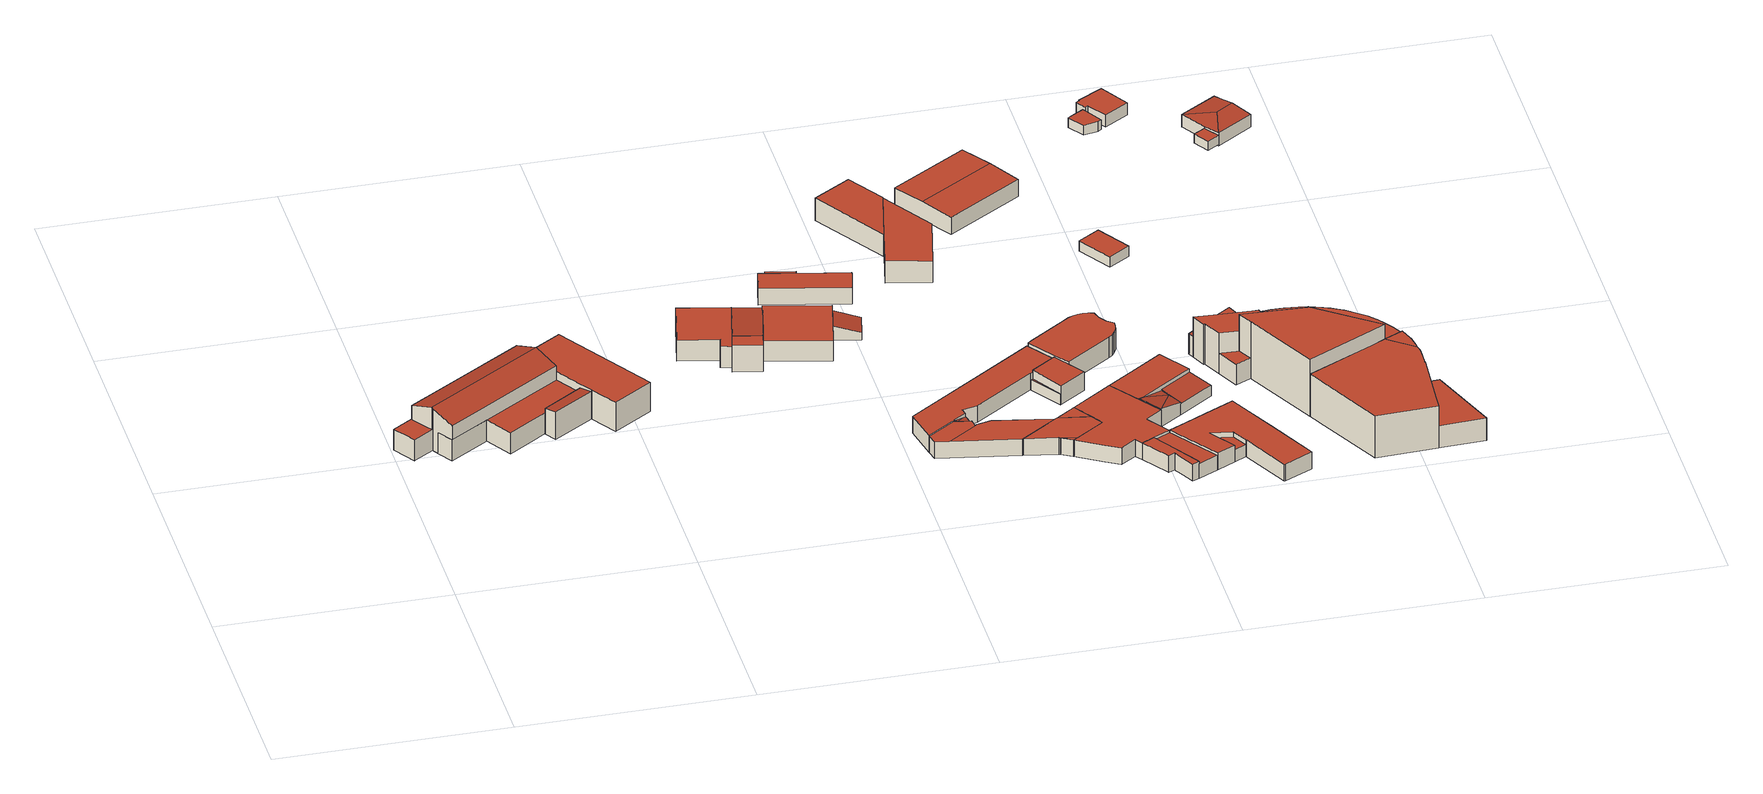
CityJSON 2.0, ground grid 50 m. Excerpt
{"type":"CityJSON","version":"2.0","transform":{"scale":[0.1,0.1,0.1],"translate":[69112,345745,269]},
"CityObjects":{
"building1":{"type":"Building","attributes":{"LoD1 Hoehe":9.16,"Traufenhoehe":8.17,"Firsthoehe":10.15,"Dachflaeche":356.14,"Grundflaeche":335.56,"Grundhoehe":269.93,"usage":"autoGebMod"},"children":["building1-1","building1-2","building1-3","building1-4"],"geometry":[{"type":"MultiSurface","lod":"3","boundaries":[[[0,1,2,3,4,5,6]],[[7,8,1,0,9]],[[10,11,3,2]],[[11,12,4,3]],[[12,13,14,6,5,4]],[[14,15,16,9,0,6]],[[16,17,18,8,7,9]],[[8,18,19,10,2,1]],[[12,11,10,19,18,17,16,15,14,13]]],"semantics":{"surfaces":[{"type":"RoofSurface","Flaeche":179.31,"Neigung":19.58,"Ausrichtung":147.27},{"type":"RoofSurface","Flaeche":176.83,"Neigung":19.57,"Ausrichtung":-32.65},{"type":"WallSurface"},{"type":"GroundSurface"}],"values":[0,1,2,2,2,2,2,2,3]}}]},
"building1-1":{"type":"BuildingPart","attributes":{"LoD1 Hoehe":6.84,"Traufenhoehe":6.84,"Firsthoehe":6.84,"Dachflaeche":258.93,"Grundflaeche":258.93,"Grundhoehe":269.93},"parents":["building1"],"geometry":[{"type":"MultiSurface","lod":"3","boundaries":[[[20,21,22,23,24,25,26,27,28,29,30,31,32]],[[33,34,27,26]],[[34,35,28,27]],[[35,36,29,28]],[[36,37,30,29]],[[37,38,31,30]],[[38,39,40,20,32,31]],[[40,16,21,20]],[[16,15,14,41,42,33,26,25,24,23,22,21]],[[37,36,35,34,33,42,41,14,15,16,40,39,38]]],"semantics":{"surfaces":[{"type":"RoofSurface","Flaeche":258.93,"Neigung":0},{"type":"WallSurface"},{"type":"GroundSurface"}],"values":[0,1,1,1,1,1,1,1,1,2]}}]},
"building1-2":{"type":"BuildingPart","attributes":{"LoD1 Hoehe":5,"Traufenhoehe":5,"Firsthoehe":5,"Dachflaeche":139.3,"Grundflaeche":139.3,"Grundhoehe":269.93},"parents":["building1"],"geometry":[{"type":"MultiSurface","lod":"3","boundaries":[[[43,44,45,46,47,48,49,50,51,52,53,54,55,56]],[[57,58,47,46]],[[58,59,60,49,48,47]],[[60,61,50,49]],[[61,42,51,50]],[[42,41,14,53,52,51]],[[14,13,12,55,54,53]],[[12,11,56,55]],[[11,62,63,44,43,56]],[[44,63,64,57,46,45]],[[13,14,41,42,61,60,59,58,57,64,63,62,11,12]]],"semantics":{"surfaces":[{"type":"RoofSurface","Flaeche":139.3,"Neigung":0},{"type":"WallSurface"},{"type":"GroundSurface"}],"values":[0,1,1,1,1,1,1,1,1,1,2]}}]},
"building1-3":{"type":"BuildingPart","attributes":{"LoD1 Hoehe":6.31,"Traufenhoehe":6.03,"Firsthoehe":6.59,"Dachflaeche":31.8,"Grundflaeche":31.25,"Grundhoehe":269.93},"parents":["building1"],"geometry":[{"type":"MultiSurface","lod":"3","boundaries":[[[65,66,67,68]],[[61,69,66,65]],[[69,33,67,66]],[[33,42,68,67]],[[42,61,65,68]],[[42,33,69,61]]],"semantics":{"surfaces":[{"type":"RoofSurface","Flaeche":31.8,"Neigung":10.61,"Ausrichtung":-32.87},{"type":"WallSurface"},{"type":"GroundSurface"}],"values":[0,1,1,1,1,2]}}]},
"building1-4":{"type":"BuildingPart","attributes":{"LoD1 Hoehe":5,"Traufenhoehe":5,"Firsthoehe":5,"Dachflaeche":29.83,"Grundflaeche":29.83,"Grundhoehe":269.93},"parents":["building1"],"geometry":[{"type":"MultiSurface","lod":"3","boundaries":[[[70,71,72,73,74,75,56,76,77,78]],[[79,80,81,82,74,73,72,71]],[[82,83,11,56,75,74]],[[11,10,76,56]],[[10,19,18,78,77,76]],[[18,84,79,71,70,78]],[[82,81,80,79,84,18,19,10,11,83]]],"semantics":{"surfaces":[{"type":"RoofSurface","Flaeche":29.83,"Neigung":0},{"type":"WallSurface"},{"type":"GroundSurface"}],"values":[0,1,1,1,1,1,2]}}]},
"building2":{"type":"Building","attributes":{"LoD1 Hoehe":5.05,"Traufenhoehe":5.05,"Firsthoehe":5.05,"Dachflaeche":136.72,"Grundflaeche":136.72,"Grundhoehe":270.26,"usage":"autoGebMod"},"geometry":[{"type":"MultiSurface","lod":"3","boundaries":[[[85,86,87,88,89,90,91,92]],[[93,94,89,88]],[[94,95,90,89]],[[95,96,97,92,91,90]],[[97,98,85,92]],[[98,99,100,87,86,85]],[[100,93,88,87]],[[94,93,100,99,98,97,96,95]]],"semantics":{"surfaces":[{"type":"RoofSurface","Flaeche":136.72,"Neigung":0},{"type":"WallSurface"},{"type":"GroundSurface"}],"values":[0,1,1,1,1,1,1,2]}}]},
"building3":{"type":"Building","attributes":{"LoD1 Hoehe":4.89,"Traufenhoehe":4.89,"Firsthoehe":4.89,"Dachflaeche":179.8,"Grundflaeche":179.8,"Grundhoehe":270.35,"usage":"autoGebMod"},"children":["building3-1","building3-2"],"geometry":[{"type":"MultiSurface","lod":"3","boundaries":[[[101,102,103,104,105,106]],[[101,107,108,109,103,102]],[[109,110,104,103]],[[110,111,112,106,105,104]],[[112,107,101,106]],[[107,112,111,110,109,108]]],"semantics":{"surfaces":[{"type":"RoofSurface","Flaeche":179.8,"Neigung":0},{"type":"WallSurface"},{"type":"GroundSurface"}],"values":[0,1,1,1,1,2]}}]},
"building3-1":{"type":"BuildingPart","attributes":{"LoD1 Hoehe":5.37,"Traufenhoehe":4.48,"Firsthoehe":6.26,"Dachflaeche":81.24,"Grundflaeche":80.48,"Grundhoehe":270.35},"parents":["building3"],"geometry":[{"type":"MultiSurface","lod":"3","boundaries":[[[113,114,105,115,116,117,118,119]],[[112,111,110,115,105,114]],[[110,120,116,115]],[[120,100,121,118,117,116]],[[121,122,119,118]],[[122,123,113,119]],[[123,112,114,113]],[[112,123,122,121,100,120,110,111]]],"semantics":{"surfaces":[{"type":"RoofSurface","Flaeche":81.24,"Neigung":8.2,"Ausrichtung":12.74},{"type":"WallSurface"},{"type":"GroundSurface"}],"values":[0,1,1,1,1,1,1,2]}}]},
"building3-2":{"type":"BuildingPart","attributes":{"LoD1 Hoehe":6.28,"Traufenhoehe":6.28,"Firsthoehe":6.28,"Dachflaeche":21.58,"Grundflaeche":21.58,"Grundhoehe":270.35},"parents":["building3"],"geometry":[{"type":"MultiSurface","lod":"3","boundaries":[[[124,125,126,119,118]],[[127,128,126,125]],[[128,122,119,126]],[[122,121,118,119]],[[118,121,98,127,125,124]],[[98,121,122,128,127]]],"semantics":{"surfaces":[{"type":"RoofSurface","Flaeche":21.58,"Neigung":0},{"type":"WallSurface"},{"type":"GroundSurface"}],"values":[0,1,1,1,1,2]}}]},
"building4":{"type":"Building","attributes":{"LoD1 Hoehe":2.84,"Traufenhoehe":2.84,"Firsthoehe":2.84,"Dachflaeche":15.2,"Grundflaeche":15.2,"Grundhoehe":270.34,"usage":"autoGebMod"},"geometry":[{"type":"MultiSurface","lod":"3","boundaries":[[[129,130,131,132]],[[133,134,132,131]],[[134,135,129,132]],[[135,136,130,129]],[[136,133,131,130]],[[136,135,134,133]]],"semantics":{"surfaces":[{"type":"RoofSurface","Flaeche":15.2,"Neigung":0},{"type":"WallSurface"},{"type":"GroundSurface"}],"values":[0,1,1,1,1,2]}}]},
"building5":{"type":"Building","attributes":{"LoD1 Hoehe":3.98,"Traufenhoehe":3.98,"Firsthoehe":3.98,"Dachflaeche":103.18,"Grundflaeche":103.18,"Grundhoehe":270.4,"usage":"autoGebMod"},"geometry":[{"type":"MultiSurface","lod":"3","boundaries":[[[137,138,139,140,141,142,143,144,145,146]],[[147,148,149,150,142,141,140,139]],[[150,151,152,153,145,144,143,142]],[[153,154,146,145]],[[154,155,156,147,139,138,137,146]],[[148,147,156,155,154,153,152,151,150,149]]],"semantics":{"surfaces":[{"type":"RoofSurface","Flaeche":103.18,"Neigung":0},{"type":"WallSurface"},{"type":"GroundSurface"}],"values":[0,1,1,1,1,2]}}]},
"building6":{"type":"Building","attributes":{"LoD1 Hoehe":2.6,"Traufenhoehe":1.74,"Firsthoehe":3.45,"Dachflaeche":34.29,"Grundflaeche":32.93,"Grundhoehe":270.52,"usage":"autoGebMod"},"geometry":[{"type":"MultiSurface","lod":"3","boundaries":[[[157,158,159,160,161]],[[162,163,161,160]],[[163,164,157,161]],[[164,165,158,157]],[[165,166,162,160,159,158]],[[166,165,164,163,162]]],"semantics":{"surfaces":[{"type":"RoofSurface","Flaeche":34.29,"Neigung":16.36,"Ausrichtung":102.67},{"type":"WallSurface"},{"type":"GroundSurface"}],"values":[0,1,1,1,1,2]}}]},
"building7":{"type":"Building","attributes":{"LoD1 Hoehe":5.25,"Traufenhoehe":5.25,"Firsthoehe":5.25,"Dachflaeche":176.87,"Grundflaeche":176.87,"Grundhoehe":270.2,"usage":"autoGebMod"},"children":["building7-1"],"geometry":[{"type":"MultiSurface","lod":"3","boundaries":[[[167,168,169,170,171,172,173]],[[174,175,168,167]],[[175,176,169,168]],[[176,177,170,169]],[[177,178,171,170]],[[178,179,180,173,172,171]],[[173,180,174,167]],[[174,180,179,178,177,176,175]]],"semantics":{"surfaces":[{"type":"RoofSurface","Flaeche":176.87,"Neigung":0},{"type":"WallSurface"},{"type":"GroundSurface"}],"values":[0,1,1,1,1,1,1,2]}}]},
"building7-1":{"type":"BuildingPart","attributes":{"LoD1 Hoehe":5.27,"Traufenhoehe":5.27,"Firsthoehe":5.27,"Dachflaeche":136.6,"Grundflaeche":136.6,"Grundhoehe":270.2},"parents":["building7"],"geometry":[{"type":"MultiSurface","lod":"3","boundaries":[[[181,182,183,184]],[[177,176,182,181]],[[176,185,183,182]],[[185,186,184,183]],[[186,177,181,184]],[[186,185,176,177]]],"semantics":{"surfaces":[{"type":"RoofSurface","Flaeche":136.6,"Neigung":0},{"type":"WallSurface"},{"type":"GroundSurface"}],"values":[0,1,1,1,1,2]}}]},
"building8":{"type":"Building","attributes":{"LoD1 Hoehe":3.99,"Traufenhoehe":3.99,"Firsthoehe":3.99,"Dachflaeche":263.06,"Grundflaeche":263.06,"Grundhoehe":269.95,"usage":"autoGebMod"},"children":["building8-1","building8-2","building8-3","building8-4","building8-5","building8-6","building8-7","building8-8","building8-9","building8-10","building8-11","building8-12","building8-13","building8-14","building8-15","building8-16","building8-17","building8-18"],"geometry":[{"type":"MultiSurface","lod":"3","boundaries":[[[187,188,189,190,191,192,193,194,195,196,197,198,199,200,201,202,203,204,205]],[[193,206,207,208,195,194]],[[208,209,196,195]],[[209,210,197,196]],[[210,211,212,213,214,201,200,199,198,197]],[[214,215,216,217,218,205,204,203,202,201]],[[218,219,220,188,187,205]],[[220,221,189,188]],[[221,222,190,189]],[[222,223,191,190]],[[223,224,192,191]],[[224,206,193,192]],[[216,215,214,213,212,211,210,209,208,207,206,224,223,222,221,220,219,218,217]]],"semantics":{"surfaces":[{"type":"RoofSurface","Flaeche":263.06,"Neigung":0},{"type":"WallSurface"},{"type":"GroundSurface"}],"values":[0,1,1,1,1,1,1,1,1,1,1,1,2]}}]},
"building8-1":{"type":"BuildingPart","attributes":{"LoD1 Hoehe":3.91,"Traufenhoehe":3.91,"Firsthoehe":3.91,"Dachflaeche":254.95,"Grundflaeche":254.95,"Grundhoehe":269.95},"parents":["building8"],"geometry":[{"type":"MultiSurface","lod":"3","boundaries":[[[225,226,227,228,229,230,231,232,233,234,235,236,237,238]],[[239,240,241,234,233,232]],[[241,242,235,234]],[[242,243,236,235]],[[243,244,237,236]],[[244,245,238,237]],[[245,246,247,248,249,228,227,226,225,238]],[[249,250,229,228]],[[250,251,230,229]],[[251,252,231,230]],[[252,239,232,231]],[[243,242,241,240,239,252,251,250,249,248,247,246,245,244]]],"semantics":{"surfaces":[{"type":"RoofSurface","Flaeche":254.95,"Neigung":0},{"type":"WallSurface"},{"type":"GroundSurface"}],"values":[0,1,1,1,1,1,1,1,1,1,1,2]}}]},
"building8-2":{"type":"BuildingPart","attributes":{"LoD1 Hoehe":3.94,"Traufenhoehe":3.93,"Firsthoehe":3.95,"Dachflaeche":249.05,"Grundflaeche":249.05,"Grundhoehe":269.95},"parents":["building8"],"geometry":[{"type":"MultiSurface","lod":"3","boundaries":[[[253,254,255,256,257,258,259,260,261,262,263,264,265,266,267,268]],[[254,269,270,271,256,255]],[[271,272,257,256]],[[272,273,274,259,258,257]],[[274,275,260,259]],[[275,276,277,262,261,260]],[[277,278,279,264,263,262]],[[279,280,281,266,265,264]],[[281,282,267,266]],[[282,283,268,267]],[[283,284,269,254,253,268]],[[276,275,274,273,272,271,270,269,284,283,282,281,280,279,278,277]]],"semantics":{"surfaces":[{"type":"RoofSurface","Flaeche":249.05,"Neigung":0.068,"Ausrichtung":120.75},{"type":"WallSurface"},{"type":"GroundSurface"}],"values":[0,1,1,1,1,1,1,1,1,1,1,2]}}]},
"building8-3":{"type":"BuildingPart","attributes":{"LoD1 Hoehe":4.81,"Traufenhoehe":4.81,"Firsthoehe":4.81,"Dachflaeche":172.83,"Grundflaeche":172.83,"Grundhoehe":269.95},"parents":["building8"],"geometry":[{"type":"MultiSurface","lod":"3","boundaries":[[[285,286,287,288,289,290,291,292,293,294,295,296,297,298,299,300,301,302,303]],[[304,305,286,285]],[[305,306,287,286]],[[306,307,288,287]],[[307,308,289,288]],[[308,309,290,289]],[[309,310,291,290]],[[310,311,292,291]],[[311,312,293,292]],[[312,313,294,293]],[[313,314,295,294]],[[314,315,296,295]],[[315,316,317,242,299,298,297,296]],[[242,241,318,301,300,299]],[[318,319,302,301]],[[319,320,303,302]],[[320,304,285,303]],[[316,315,314,313,312,311,310,309,308,307,306,305,304,320,319,318,241,242,317]]],"semantics":{"surfaces":[{"type":"RoofSurface","Flaeche":172.83,"Neigung":0},{"type":"WallSurface"},{"type":"GroundSurface"}],"values":[0,1,1,1,1,1,1,1,1,1,1,1,1,1,1,1,1,2]}}]},
"building8-4":{"type":"BuildingPart","attributes":{"LoD1 Hoehe":3.89,"Traufenhoehe":3.88,"Firsthoehe":3.89,"Dachflaeche":142.18,"Grundflaeche":142.17,"Grundhoehe":269.95},"parents":["building8"],"geometry":[{"type":"MultiSurface","lod":"3","boundaries":[[[321,322,323,324,325,326,327,328,329,330]],[[331,332,333,326,334,335]],[[326,333,327]],[[332,336,337,338,327,333]],[[338,339,328,327]],[[339,340,329,328]],[[340,341,330,329]],[[341,342,343,246,323,322,321,330]],[[246,245,324,323]],[[245,344,325,324]],[[344,345,346,334,326,325]],[[346,347,335,334]],[[347,348,331,335]],[[348,336,332,331]],[[336,348,347,346,345,337]],[[339,338,345,344,245,246,343,342,341,340]]],"semantics":{"surfaces":[{"type":"RoofSurface","Flaeche":38.82,"Neigung":0.074,"Ausrichtung":-24.49},{"type":"RoofSurface","Flaeche":103.36,"Neigung":0.029,"Ausrichtung":-132.22},{"type":"RoofSurface","Flaeche":0.0078,"Neigung":85.27,"Ausrichtung":-35.17},{"type":"WallSurface"},{"type":"GroundSurface"}],"values":[0,1,2,3,3,3,3,3,3,3,3,3,3,3,4,4]}}]},
"building8-5":{"type":"BuildingPart","attributes":{"LoD1 Hoehe":3.99,"Traufenhoehe":3.99,"Firsthoehe":3.99,"Dachflaeche":120.79,"Grundflaeche":120.79,"Grundhoehe":269.95},"parents":["building8"],"geometry":[{"type":"MultiSurface","lod":"3","boundaries":[[[258,349,350,351,352,353,354,355,259]],[[349,258,273,356,357,358,359,352,351,350]],[[359,360,353,352]],[[360,361,362,274,259,355,354,353]],[[274,273,258,259]],[[357,356,273,274,362,361,360,359,358]]],"semantics":{"surfaces":[{"type":"RoofSurface","Flaeche":120.79,"Neigung":0},{"type":"WallSurface"},{"type":"GroundSurface"}],"values":[0,1,1,1,1,2]}}]},
"building8-6":{"type":"BuildingPart","attributes":{"LoD1 Hoehe":3.91,"Traufenhoehe":3.91,"Firsthoehe":3.91,"Dachflaeche":76.71,"Grundflaeche":76.71,"Grundhoehe":269.95},"parents":["building8"],"geometry":[{"type":"MultiSurface","lod":"3","boundaries":[[[363,364,365,263,262,261,366,367,368]],[[277,276,261,262]],[[276,369,366,261]],[[369,370,367,366]],[[370,347,368,367]],[[347,346,363,368]],[[278,277,262,263]],[[346,371,364,363]],[[371,372,365,364]],[[372,278,263,365]],[[369,276,277,278,372,371,346,347,370]]],"semantics":{"surfaces":[{"type":"RoofSurface","Flaeche":76.71,"Neigung":0},{"type":"WallSurface"},{"type":"GroundSurface"}],"values":[0,1,1,1,1,1,1,1,1,1,2]}}]},
"building8-7":{"type":"BuildingPart","attributes":{"LoD1 Hoehe":3.41,"Traufenhoehe":3.41,"Firsthoehe":3.41,"Dachflaeche":56.21,"Grundflaeche":56.21,"Grundhoehe":269.95},"parents":["building8"],"geometry":[{"type":"MultiSurface","lod":"3","boundaries":[[[373,374,375,376,377,378,379,380]],[[284,381,382,376,375,374]],[[382,383,220,378,377,376]],[[220,219,218,380,379,378]],[[380,218,269,284,374,373]],[[284,269,218,219,220,383,382,381]]],"semantics":{"surfaces":[{"type":"RoofSurface","Flaeche":56.21,"Neigung":0},{"type":"WallSurface"},{"type":"GroundSurface"}],"values":[0,1,1,1,1,2]}}]},
"building8-8":{"type":"BuildingPart","attributes":{"LoD1 Hoehe":4.48,"Traufenhoehe":4.48,"Firsthoehe":4.48,"Dachflaeche":53.65,"Grundflaeche":53.65,"Grundhoehe":269.95},"parents":["building8"],"geometry":[{"type":"MultiSurface","lod":"3","boundaries":[[[384,385,386,387,388,389]],[[240,390,386,385]],[[390,391,387,386]],[[391,392,388,387]],[[392,318,389,388]],[[318,241,384,389]],[[241,240,385,384]],[[241,318,392,391,390,240]]],"semantics":{"surfaces":[{"type":"RoofSurface","Flaeche":53.65,"Neigung":0},{"type":"WallSurface"},{"type":"GroundSurface"}],"values":[0,1,1,1,1,1,1,2]}}]},
"building8-9":{"type":"BuildingPart","attributes":{"LoD1 Hoehe":2.9,"Traufenhoehe":2.5,"Firsthoehe":3.29,"Dachflaeche":52.17,"Grundflaeche":51.7,"Grundhoehe":269.95},"parents":["building8"],"geometry":[{"type":"MultiSurface","lod":"3","boundaries":[[[393,394,395,396,397,398,399]],[[400,401,402,396,395,394]],[[402,359,397,396]],[[359,358,357,399,398,397]],[[357,403,400,394,393,399]],[[400,403,357,358,359,402,401]]],"semantics":{"surfaces":[{"type":"RoofSurface","Flaeche":52.17,"Neigung":7.63,"Ausrichtung":145.26},{"type":"WallSurface"},{"type":"GroundSurface"}],"values":[0,1,1,1,1,2]}}]},
"building8-10":{"type":"BuildingPart","attributes":{"LoD1 Hoehe":3.6,"Traufenhoehe":2.96,"Firsthoehe":4.24,"Dachflaeche":37.65,"Grundflaeche":36.89,"Grundhoehe":269.95},"parents":["building8"],"geometry":[{"type":"MultiSurface","lod":"3","boundaries":[[[404,405,393]],[[349,393,406]],[[407,408,404,393,349]],[[272,409,400,405,404,408]],[[400,403,357,406,393,405]],[[357,356,273,407,349,406]],[[273,272,408,407]],[[272,273,356,357,403,400,409]]],"semantics":{"surfaces":[{"type":"RoofSurface","Flaeche":10.04,"Neigung":12.44,"Ausrichtung":63.24},{"type":"RoofSurface","Flaeche":6.63,"Neigung":10.85,"Ausrichtung":63.26},{"type":"RoofSurface","Flaeche":20.91,"Neigung":11.41,"Ausrichtung":55.57},{"type":"WallSurface"},{"type":"GroundSurface"}],"values":[0,1,2,3,3,3,3,4]}}]},
"building8-11":{"type":"BuildingPart","attributes":{"LoD1 Hoehe":3.99,"Traufenhoehe":3.99,"Firsthoehe":3.99,"Dachflaeche":28.61,"Grundflaeche":28.61,"Grundhoehe":269.95},"parents":["building8"],"geometry":[{"type":"MultiSurface","lod":"3","boundaries":[[[410,411,412,253,268,413,414,415,416]],[[283,417,418,414,413,268]],[[418,419,415,414]],[[419,420,421,410,416,415]],[[421,382,411,410]],[[382,381,284,253,412,411]],[[284,283,268,253]],[[418,417,283,284,381,382,421,420,419]]],"semantics":{"surfaces":[{"type":"RoofSurface","Flaeche":28.61,"Neigung":0},{"type":"WallSurface"},{"type":"GroundSurface"}],"values":[0,1,1,1,1,1,1,2]}}]},
"building8-12":{"type":"BuildingPart","attributes":{"LoD1 Hoehe":2.82,"Traufenhoehe":2.82,"Firsthoehe":2.82,"Dachflaeche":17.67,"Grundflaeche":17.67,"Grundhoehe":269.95},"parents":["building8"],"geometry":[{"type":"MultiSurface","lod":"3","boundaries":[[[422,423,424,425]],[[222,221,423,422]],[[221,224,424,423]],[[224,223,425,424]],[[223,222,422,425]],[[223,224,221,222]]],"semantics":{"surfaces":[{"type":"RoofSurface","Flaeche":17.67,"Neigung":0},{"type":"WallSurface"},{"type":"GroundSurface"}],"values":[0,1,1,1,1,2]}}]},
"building8-13":{"type":"BuildingPart","attributes":{"LoD1 Hoehe":3.99,"Traufenhoehe":3.99,"Firsthoehe":3.99,"Dachflaeche":12.84,"Grundflaeche":12.84,"Grundhoehe":269.95},"parents":["building8"],"geometry":[{"type":"MultiSurface","lod":"3","boundaries":[[[366,261,260]],[[275,369,366,260]],[[369,276,261,366]],[[276,275,260,261]],[[276,369,275]]],"semantics":{"surfaces":[{"type":"RoofSurface","Flaeche":12.84,"Neigung":0},{"type":"WallSurface"},{"type":"GroundSurface"}],"values":[0,1,1,1,2]}}]},
"building8-14":{"type":"BuildingPart","attributes":{"LoD1 Hoehe":3.6,"Traufenhoehe":3.23,"Firsthoehe":3.97,"Dachflaeche":5.21,"Grundflaeche":5.05,"Grundhoehe":269.95},"parents":["building8"],"geometry":[{"type":"MultiSurface","lod":"3","boundaries":[[[321,426,427]],[[321,427,227]],[[428,227,226]],[[321,227,428]],[[343,342,341,426,321,428]],[[341,249,427,426]],[[249,248,247,226,227,427]],[[247,343,428,226]],[[343,247,248,249,341,342]]],"semantics":{"surfaces":[{"type":"RoofSurface","Flaeche":3.71,"Neigung":14.49,"Ausrichtung":78.01},{"type":"RoofSurface","Flaeche":1.29,"Neigung":11.88,"Ausrichtung":50.47},{"type":"RoofSurface","Flaeche":0.0772,"Neigung":13.04,"Ausrichtung":30.35},{"type":"RoofSurface","Flaeche":0.0839,"Neigung":22.89,"Ausrichtung":45.19},{"type":"WallSurface"},{"type":"GroundSurface"}],"values":[0,1,2,3,4,4,4,4,5]}}]},
"building8-15":{"type":"BuildingPart","attributes":{"LoD1 Hoehe":2.49,"Traufenhoehe":2.49,"Firsthoehe":2.49,"Dachflaeche":3.59,"Grundflaeche":3.59,"Grundhoehe":269.95},"parents":["building8"],"geometry":[{"type":"MultiSurface","lod":"3","boundaries":[[[429,430,431,432]],[[433,390,430,429]],[[390,240,431,430]],[[240,239,432,431]],[[239,433,429,432]],[[239,240,390,433]]],"semantics":{"surfaces":[{"type":"RoofSurface","Flaeche":3.59,"Neigung":0},{"type":"WallSurface"},{"type":"GroundSurface"}],"values":[0,1,1,1,1,2]}}]},
"building8-16":{"type":"BuildingPart","attributes":{"LoD1 Hoehe":3.99,"Traufenhoehe":3.99,"Firsthoehe":3.99,"Dachflaeche":1.76,"Grundflaeche":1.76,"Grundhoehe":269.95},"parents":["building8"],"geometry":[{"type":"MultiSurface","lod":"3","boundaries":[[[365,264,263]],[[278,372,365,263]],[[279,278,263,264]],[[372,279,264,365]],[[279,372,278]]],"semantics":{"surfaces":[{"type":"RoofSurface","Flaeche":1.76,"Neigung":0},{"type":"WallSurface"},{"type":"GroundSurface"}],"values":[0,1,1,1,2]}}]},
"building8-17":{"type":"BuildingPart","attributes":{"LoD1 Hoehe":2.49,"Traufenhoehe":2.49,"Firsthoehe":2.49,"Dachflaeche":0.0697,"Grundflaeche":0.0697,"Grundhoehe":269.95},"parents":["building8"],"geometry":[{"type":"MultiSurface","lod":"3","boundaries":[[[434,435,436]],[[247,246,434,436]],[[246,343,435,434]],[[343,247,436,435]],[[343,246,247]]],"semantics":{"surfaces":[{"type":"RoofSurface","Flaeche":0.0697,"Neigung":0},{"type":"WallSurface"},{"type":"GroundSurface"}],"values":[0,1,1,1,2]}}]},
"building8-18":{"type":"BuildingPart","attributes":{"LoD1 Hoehe":2.49,"Traufenhoehe":2.49,"Firsthoehe":2.49,"Dachflaeche":0.0252,"Grundflaeche":0.0252,"Grundhoehe":269.95},"parents":["building8"],"geometry":[{"type":"MultiSurface","lod":"3","boundaries":[[[437,438,439,440]],[[338,337,336,439,438,437]],[[336,339,440,439]],[[339,338,437,440]],[[339,336,337,338]]],"semantics":{"surfaces":[{"type":"RoofSurface","Flaeche":0.0252,"Neigung":0},{"type":"WallSurface"},{"type":"GroundSurface"}],"values":[0,1,1,1,2]}}]},
"building9":{"type":"Building","attributes":{"LoD1 Hoehe":4.17,"Traufenhoehe":4.02,"Firsthoehe":4.32,"Dachflaeche":302.65,"Grundflaeche":302.43,"Grundhoehe":270.24,"usage":"autoGebMod"},"geometry":[{"type":"MultiSurface","lod":"3","boundaries":[[[441,442,443,444]],[[445,442,441,446]],[[447,448,445,446]],[[448,449,450,443,442,445]],[[450,451,444,443]],[[444,451,452,447,446,441]],[[452,451,450,449,448,447]]],"semantics":{"surfaces":[{"type":"RoofSurface","Flaeche":151.28,"Neigung":2.17,"Ausrichtung":147.74},{"type":"RoofSurface","Flaeche":151.37,"Neigung":2.16,"Ausrichtung":-32.26},{"type":"WallSurface"},{"type":"GroundSurface"}],"values":[0,1,2,2,2,2,3]}}]},
"building10":{"type":"Building","attributes":{"LoD1 Hoehe":2.41,"Traufenhoehe":2.41,"Firsthoehe":2.41,"Dachflaeche":47.43,"Grundflaeche":47.43,"Grundhoehe":269.91,"usage":"autoGebMod"},"geometry":[{"type":"MultiSurface","lod":"3","boundaries":[[[453,454,455,456,457,458]],[[459,460,457,456]],[[460,461,458,457]],[[461,462,453,458]],[[462,463,464,459,456,455,454,453]],[[459,464,463,462,461,460]]],"semantics":{"surfaces":[{"type":"RoofSurface","Flaeche":47.43,"Neigung":0},{"type":"WallSurface"},{"type":"GroundSurface"}],"values":[0,1,1,1,1,2]}}]},
"building11":{"type":"Building","attributes":{"LoD1 Hoehe":10.13,"Traufenhoehe":10.13,"Firsthoehe":10.13,"Dachflaeche":442.5,"Grundflaeche":442.5,"Grundhoehe":269.8,"usage":"autoGebMod"},"children":["building11-1","building11-2","building11-3","building11-4","building11-5","building11-6","building11-7"],"geometry":[{"type":"MultiSurface","lod":"3","boundaries":[[[465,466,467,468,469,470,471,472,473,474,475,476,477]],[[478,479,480,470,469,468]],[[480,481,471,470]],[[481,482,472,471]],[[482,483,473,472]],[[483,484,474,473]],[[484,485,475,474]],[[485,486,487,477,476,475]],[[487,488,489,490,467,466,465,477]],[[490,478,468,467]],[[485,484,483,482,481,480,479,478,490,489,488,487,486]]],"semantics":{"surfaces":[{"type":"RoofSurface","Flaeche":442.5,"Neigung":0},{"type":"WallSurface"},{"type":"GroundSurface"}],"values":[0,1,1,1,1,1,1,1,1,1,2]}}]},
"building11-1":{"type":"BuildingPart","attributes":{"LoD1 Hoehe":13.6,"Traufenhoehe":13.6,"Firsthoehe":13.6,"Dachflaeche":277.43,"Grundflaeche":277.43,"Grundhoehe":269.8},"parents":["building11"],"geometry":[{"type":"MultiSurface","lod":"3","boundaries":[[[491,492,493,494,495,496,497,498]],[[487,486,485,495,494,493]],[[485,499,500,497,496,495]],[[500,501,498,497]],[[501,502,491,498]],[[491,502,503,487,493,492]],[[499,485,486,487,503,502,501,500]]],"semantics":{"surfaces":[{"type":"RoofSurface","Flaeche":277.43,"Neigung":0},{"type":"WallSurface"},{"type":"GroundSurface"}],"values":[0,1,1,1,1,1,2]}}]},
"building11-2":{"type":"BuildingPart","attributes":{"LoD1 Hoehe":9.62,"Traufenhoehe":9.62,"Firsthoehe":9.62,"Dachflaeche":266.15,"Grundflaeche":266.15,"Grundhoehe":269.8},"parents":["building11"],"geometry":[{"type":"MultiSurface","lod":"3","boundaries":[[[504,505,506,507,508,509,510,511,512,513,514,515,516,517,518,519,520,521,522,523,524,525,526,527,528,529,530,531,532]],[[508,500,499,485,510,509]],[[485,533,511,510]],[[533,534,512,511]],[[534,535,513,512]],[[535,536,514,513]],[[536,537,515,514]],[[537,538,539,517,516,515]],[[539,540,518,517]],[[540,541,519,518]],[[541,542,520,519]],[[542,543,521,520]],[[543,544,522,521]],[[544,545,546,524,523,522]],[[546,547,525,524]],[[547,548,526,525]],[[548,549,527,526]],[[549,550,528,527]],[[550,551,529,528]],[[551,552,553,554,532,531,530,529]],[[554,555,504,532]],[[555,556,505,504]],[[556,557,506,505]],[[557,501,500,508,507,506]],[[552,551,550,549,548,547,546,545,544,543,542,541,540,539,538,537,536,535,534,533,485,499,500,501,557,556,555,554,553]]],"semantics":{"surfaces":[{"type":"RoofSurface","Flaeche":266.15,"Neigung":0},{"type":"WallSurface"},{"type":"GroundSurface"}],"values":[0,1,1,1,1,1,1,1,1,1,1,1,1,1,1,1,1,1,1,1,1,1,1,1,2]}}]},
"building11-3":{"type":"BuildingPart","attributes":{"LoD1 Hoehe":5.32,"Traufenhoehe":5.32,"Firsthoehe":5.32,"Dachflaeche":105.53,"Grundflaeche":105.53,"Grundhoehe":269.8},"parents":["building11"],"geometry":[{"type":"MultiSurface","lod":"3","boundaries":[[[558,559,560,561,562,563]],[[564,565,560,559]],[[565,480,561,560]],[[480,479,478,563,562,561]],[[563,478,566,564,559,558]],[[566,478,479,480,565,564]]],"semantics":{"surfaces":[{"type":"RoofSurface","Flaeche":105.53,"Neigung":0},{"type":"WallSurface"},{"type":"GroundSurface"}],"values":[0,1,1,1,1,2]}}]},
"building11-4":{"type":"BuildingPart","attributes":{"LoD1 Hoehe":4.93,"Traufenhoehe":4.93,"Firsthoehe":4.93,"Dachflaeche":70.81,"Grundflaeche":70.81,"Grundhoehe":269.8},"parents":["building11"],"geometry":[{"type":"MultiSurface","lod":"3","boundaries":[[[567,568,569,570,571,572,573,574,575,576,577,578,579,580]],[[568,567,554,553,552,551,570,569]],[[551,581,571,570]],[[581,582,572,571]],[[582,583,573,572]],[[583,584,574,573]],[[584,585,575,574]],[[585,586,576,575]],[[586,587,577,576]],[[587,588,589,590,580,579,578,577]],[[590,554,567,580]],[[588,587,586,585,584,583,582,581,551,552,553,554,590,589]]],"semantics":{"surfaces":[{"type":"RoofSurface","Flaeche":70.81,"Neigung":0},{"type":"WallSurface"},{"type":"GroundSurface"}],"values":[0,1,1,1,1,1,1,1,1,1,1,2]}}]},
"building11-5":{"type":"BuildingPart","attributes":{"LoD1 Hoehe":4.93,"Traufenhoehe":4.93,"Firsthoehe":4.93,"Dachflaeche":16.57,"Grundflaeche":16.57,"Grundhoehe":269.8},"parents":["building11"],"geometry":[{"type":"MultiSurface","lod":"3","boundaries":[[[591,592,593,594]],[[557,595,592,591]],[[595,502,593,592]],[[502,501,594,593]],[[501,557,591,594]],[[501,502,595,557]]],"semantics":{"surfaces":[{"type":"RoofSurface","Flaeche":16.57,"Neigung":0},{"type":"WallSurface"},{"type":"GroundSurface"}],"values":[0,1,1,1,1,2]}}]},
"building11-6":{"type":"BuildingPart","attributes":{"LoD1 Hoehe":10.15,"Traufenhoehe":10.15,"Firsthoehe":10.15,"Dachflaeche":15.33,"Grundflaeche":15.33,"Grundhoehe":269.8},"parents":["building11"],"geometry":[{"type":"MultiSurface","lod":"3","boundaries":[[[596,597,598,599,475,474]],[[600,601,597,596]],[[601,602,598,597]],[[602,533,599,598]],[[533,485,475,599]],[[485,484,474,475]],[[484,600,596,474]],[[600,484,485,533,602,601]]],"semantics":{"surfaces":[{"type":"RoofSurface","Flaeche":15.33,"Neigung":0},{"type":"WallSurface"},{"type":"GroundSurface"}],"values":[0,1,1,1,1,1,1,2]}}]},
"building11-7":{"type":"BuildingPart","attributes":{"LoD1 Hoehe":4.93,"Traufenhoehe":4.93,"Firsthoehe":4.93,"Dachflaeche":0.0982,"Grundflaeche":0.0982,"Grundhoehe":269.8},"parents":["building11"],"geometry":[{"type":"MultiSurface","lod":"3","boundaries":[[[603,604,605]],[[480,565,603,605]],[[565,606,604,603]],[[606,480,605,604]],[[606,565,480]]],"semantics":{"surfaces":[{"type":"RoofSurface","Flaeche":0.0982,"Neigung":0},{"type":"WallSurface"},{"type":"GroundSurface"}],"values":[0,1,1,1,2]}}]},
"building12":{"type":"Building","attributes":{"LoD1 Hoehe":2.3,"Traufenhoehe":2.3,"Firsthoehe":2.3,"Dachflaeche":19.5,"Grundflaeche":19.5,"Grundhoehe":269.95,"usage":"autoGebMod"},"geometry":[{"type":"MultiSurface","lod":"3","boundaries":[[[607,608,609,610,611,612]],[[613,614,612,611]],[[614,615,607,612]],[[615,616,617,609,608,607]],[[617,618,610,609]],[[618,613,611,610]],[[618,617,616,615,614,613]]],"semantics":{"surfaces":[{"type":"RoofSurface","Flaeche":19.5,"Neigung":0},{"type":"WallSurface"},{"type":"GroundSurface"}],"values":[0,1,1,1,1,1,2]}}]},
"building13":{"type":"Building","attributes":{"LoD1 Hoehe":2.74,"Traufenhoehe":2.74,"Firsthoehe":2.74,"Dachflaeche":49.38,"Grundflaeche":49.38,"Grundhoehe":269.82,"usage":"autoGebMod"},"geometry":[{"type":"MultiSurface","lod":"3","boundaries":[[[619,620,621,622,623,624,625,626]],[[627,628,624,623]],[[628,629,625,624]],[[629,630,626,625]],[[630,631,619,626]],[[631,632,620,619]],[[632,633,621,620]],[[633,634,622,621]],[[634,627,623,622]],[[628,627,634,633,632,631,630,629]]],"semantics":{"surfaces":[{"type":"RoofSurface","Flaeche":49.38,"Neigung":0},{"type":"WallSurface"},{"type":"GroundSurface"}],"values":[0,1,1,1,1,1,1,1,1,2]}}]},
"building14":{"type":"Building","attributes":{"LoD1 Hoehe":2.22,"Traufenhoehe":2.22,"Firsthoehe":2.22,"Dachflaeche":11.26,"Grundflaeche":11.26,"Grundhoehe":270.18,"usage":"autoGebMod"},"geometry":[{"type":"MultiSurface","lod":"3","boundaries":[[[635,636,637,638]],[[639,640,637,636]],[[640,641,638,637]],[[641,642,635,638]],[[642,639,636,635]],[[642,641,640,639]]],"semantics":{"surfaces":[{"type":"RoofSurface","Flaeche":11.26,"Neigung":0},{"type":"WallSurface"},{"type":"GroundSurface"}],"values":[0,1,1,1,1,2]}}]},
"building15":{"type":"Building","attributes":{"LoD1 Hoehe":3.26,"Traufenhoehe":2.98,"Firsthoehe":3.55,"Dachflaeche":95.59,"Grundflaeche":95,"Grundhoehe":269.86,"usage":"autoGebMod"},"geometry":[{"type":"MultiSurface","lod":"3","boundaries":[[[643,644,645,646]],[[647,648,649,643,646,650]],[[644,643,649,651]],[[652,653,648,647]],[[653,654,655,651,649,648]],[[655,656,644,651]],[[656,657,645,644]],[[658,652,647,650]],[[657,659,658,650,646,645]],[[654,653,652,658,659,657,656,655]]],"semantics":{"surfaces":[{"type":"RoofSurface","Flaeche":35.34,"Neigung":6.32,"Ausrichtung":147.16},{"type":"RoofSurface","Flaeche":35.33,"Neigung":6.32,"Ausrichtung":-32.84},{"type":"RoofSurface","Flaeche":24.92,"Neigung":6.32,"Ausrichtung":-123.05},{"type":"WallSurface"},{"type":"GroundSurface"}],"values":[0,1,2,3,3,3,3,3,3,4]}}]}
},
"vertices":[
[335,687,111],[79,523,111],[80,523,111],[81,521,110],[110,477,91],[193,530,91],[365,641,91],[131,622,91],[49,569,91],[306,733,91],[80,523,9],[81,521,9],[110,477,9],[193,530,9],[365,641,9],[335,687,9],[306,733,9],[131,622,9],[49,569,9],[79,523,9],
[307,734,78],[306,733,78],[335,687,78],[365,641,78],[376,623,78],[401,584,78],[417,558,78],[418,559,78],[453,503,78],[538,558,78],[402,772,78],[318,718,78],[312,728,78],[417,558,9],[418,559,9],[453,503,9],[538,558,9],[402,772,9],[318,718,9],[312,728,9],[307,734,9],[376,623,9],[401,584,9],
[90,506,59],[110,475,59],[193,529,59],[194,530,59],[230,473,59],[286,509,59],[314,528,59],[314,527,59],[401,584,59],[376,623,59],[365,641,59],[193,530,59],[110,477,59],[81,521,59],[194,530,9],[230,473,9],[286,509,9],[314,528,9],[314,527,9],[90,506,9],[110,475,9],[193,529,9],
[314,527,70],[330,502,75],[417,558,75],[401,584,70],[330,502,9],
[35,560,59],[6,541,59],[24,513,59],[36,495,59],[37,493,59],[40,495,59],[80,523,59],[79,523,59],[49,569,59],[6,541,9],[24,513,9],[36,495,9],[37,493,9],[40,495,9],[35,560,9],
[734,670,63],[739,693,63],[766,809,63],[657,833,63],[631,718,63],[717,699,63],[716,698,63],[711,675,63],[657,833,13],[631,718,13],[717,699,13],[716,698,13],[711,675,13],[734,670,13],[739,693,13],[766,809,13],
[936,645,62],[952,715,62],[964,770,62],[828,801,62],[821,771,62],[799,676,62],[936,645,13],[952,715,13],[964,770,13],[828,801,13],[821,771,13],[799,676,13],
[798,676,76],[799,676,76],[828,801,58],[767,815,58],[766,809,59],[738,688,76],[798,675,76],[767,815,13],[738,688,13],[798,675,13],[798,676,13],
[734,670,76],[730,654,76],[791,641,76],[730,654,13],[791,641,13],
[865,927,42],[925,913,42],[931,937,42],[870,951,42],[931,937,13],[870,951,13],[865,927,13],[925,913,13],
[1023,841,54],[1033,884,54],[1034,889,54],[925,913,54],[865,927,54],[850,930,54],[849,926,54],[839,882,54],[838,877,54],[1022,836,54],[1034,889,14],[925,913,14],[865,927,14],[850,930,14],[849,926,14],[839,882,14],[838,877,14],[1022,836,14],[1023,841,14],[1033,884,14],
[964,770,50],[952,715,50],[1008,702,33],[1009,702,33],[1021,757,33],[1009,702,15],[1021,757,15],[964,770,15],[952,715,15],[1008,702,15],
[1198,878,64],[1228,1010,64],[1155,1126,64],[1125,994,64],[1126,993,64],[1126,992,64],[1105,899,64],[1198,878,12],[1228,1010,12],[1155,1126,12],[1125,994,12],[1126,993,12],[1126,992,12],[1105,899,12],
[1125,994,65],[1155,1126,65],[1104,1206,65],[1023,1155,65],[1104,1206,12],[1023,1155,12],
[1529,168,49],[1590,81,49],[1630,100,49],[1591,157,49],[1639,148,49],[1657,114,49],[1658,114,49],[1658,113,49],[1710,9,49],[1712,9,49],[1774,40,49],[1728,132,49],[1722,145,49],[1687,214,49],[1664,259,49],[1603,229,49],[1600,227,49],[1556,205,49],[1517,185,49],[1658,114,9],[1658,113,9],[1710,9,9],[1712,9,9],[1774,40,9],[1728,132,9],[1722,145,9],[1687,214,9],[1664,259,9],[1603,229,9],[1600,227,9],[1556,205,9],[1517,185,9],[1529,168,9],[1590,81,9],[1630,100,9],[1591,157,9],[1639,148,9],[1657,114,9],
[1102,319,49],[1105,321,49],[1107,323,49],[1134,341,49],[1131,355,49],[1164,363,49],[1295,453,49],[1296,453,49],[1301,456,49],[1354,493,49],[1314,550,49],[1312,552,49],[1029,356,49],[1045,280,49],[1296,453,9],[1301,456,9],[1354,493,9],[1314,550,9],[1312,552,9],[1029,356,9],[1045,280,9],[1102,319,9],[1105,321,9],[1107,323,9],[1134,341,9],[1131,355,9],[1164,363,9],[1295,453,9],
[1480,167,49],[1516,185,49],[1482,234,49],[1481,235,49],[1518,260,49],[1484,308,49],[1438,373,49],[1351,312,49],[1377,270,49],[1393,245,49],[1333,203,49],[1322,196,49],[1378,162,49],[1408,145,49],[1442,168,49],[1452,153,49],[1516,185,9],[1482,234,9],[1481,235,9],[1518,260,9],[1484,308,9],[1438,373,9],[1351,312,9],[1377,270,9],[1393,245,9],[1333,203,9],[1322,196,9],[1378,162,9],[1408,145,9],[1442,168,9],[1452,153,9],[1480,167,9],
[1491,547,58],[1496,557,58],[1498,568,58],[1499,580,58],[1485,590,58],[1473,608,58],[1468,624,58],[1457,628,58],[1446,629,58],[1435,628,58],[1424,625,58],[1414,620,58],[1405,613,58],[1321,555,58],[1314,550,58],[1354,493,58],[1376,462,58],[1476,531,58],[1484,538,58],[1491,547,9],[1496,557,9],[1498,568,9],[1499,580,9],[1485,590,9],[1473,608,9],[1468,624,9],[1457,628,9],[1446,629,9],[1435,628,9],[1424,625,9],[1414,620,9],[1405,613,9],[1321,555,9],[1376,462,9],[1476,531,9],[1484,538,9],
[1113,317,48],[1109,318,48],[1102,319,48],[1045,280,48],[1050,256,48],[1080,250,48],[1144,296,48],[1144,297,48],[1143,297,48],[1140,313,48],[1178,305,48],[1147,298,48],[1146,297,48],[1224,224,48],[1306,281,48],[1147,298,9],[1146,297,9],[1144,296,9],[1144,297,9],[1143,297,9],[1140,313,9],[1113,317,9],[1109,318,9],[1050,256,9],[1080,250,9],[1224,224,9],[1306,281,9],[1178,305,9],
[1495,316,49],[1539,346,49],[1599,388,49],[1608,394,49],[1563,460,49],[1562,459,49],[1503,418,49],[1495,316,9],[1539,346,9],[1599,388,9],[1608,394,9],[1563,460,9],[1562,459,9],[1503,418,9],
[1224,224,49],[1295,211,49],[1297,210,49],[1309,282,49],[1307,281,49],[1306,281,49],[1309,282,9],[1307,281,9],[1295,211,9],[1297,210,9],
[1516,185,44],[1480,167,44],[1545,63,44],[1547,59,44],[1549,60,44],[1590,81,44],[1529,168,44],[1517,185,44],[1545,63,9],[1547,59,9],[1549,60,9],
[1354,493,54],[1301,456,54],[1343,387,54],[1400,426,54],[1375,461,54],[1376,462,54],[1343,387,9],[1400,426,9],[1375,461,9],
[1550,325,39],[1566,294,35],[1626,335,35],[1642,346,35],[1608,394,42],[1599,388,42],[1539,346,42],[1566,294,9],[1626,335,9],[1642,346,9],[1550,325,9],
[1519,261,52],[1566,294,39],[1539,346,39],[1484,308,52],[1518,260,52],[1519,261,9],
[1532,52,49],[1547,59,49],[1545,63,49],[1492,96,49],[1493,94,49],[1507,101,49],[1519,78,49],[1492,96,9],[1493,94,9],[1507,101,9],[1519,78,9],[1532,52,9],
[1591,157,38],[1630,100,38],[1657,114,38],[1639,148,38],
[1140,313,42],[1134,341,42],[1109,318,49],
[1341,386,34],[1343,387,34],[1301,456,34],[1296,453,34],[1341,386,9],
[1102,319,34],[1109,318,34],[1105,321,34],
[1144,296,34],[1146,297,34],[1147,298,34],[1144,297,34],
[1397,1209,56],[1233,1106,56],[1275,1040,53],[1438,1143,53],[1191,1172,53],[1355,1275,53],[1355,1275,12],[1191,1172,12],[1233,1106,12],[1275,1040,12],[1438,1143,12],[1397,1209,12],
[1511,926,33],[1511,925,33],[1556,854,33],[1557,853,33],[1603,883,33],[1557,955,33],[1557,853,9],[1603,883,9],[1557,955,9],[1511,926,9],[1511,925,9],[1556,854,9],
[1828,207,109],[1829,205,109],[1907,49,109],[2039,55,109],[2041,83,109],[2051,217,109],[2050,217,109],[2051,243,109],[2051,262,109],[2049,275,109],[1992,318,109],[1962,302,109],[1817,229,109],[2039,55,8],[2041,83,8],[2051,217,8],[2050,217,8],[2051,243,8],[2051,262,8],[2049,275,8],[1992,318,8],[1962,302,8],[1817,229,8],[1828,207,8],[1829,205,8],[1907,49,8],
[1734,392,144],[1742,377,144],[1817,229,144],[1962,302,144],[1992,318,144],[1943,354,144],[1861,415,144],[1718,423,144],[1943,354,8],[1861,415,8],[1718,423,8],[1734,392,8],[1742,377,8],
[1655,464,104],[1657,465,104],[1676,425,104],[1718,423,104],[1861,415,104],[1943,354,104],[1992,318,104],[2033,338,104],[2031,343,104],[2020,364,104],[2008,382,104],[1996,399,104],[1987,408,104],[1981,416,104],[1964,430,104],[1940,448,104],[1927,455,104],[1916,461,104],[1902,467,104],[1900,468,104],[1873,477,104],[1855,481,104],[1824,484,104],[1798,484,104],[1776,482,104],[1774,488,104],[1761,489,104],[1683,493,104],[1641,495,104],[2033,338,8],[2031,343,8],[2020,364,8],[2008,382,8],[1996,399,8],[1987,408,8],[1981,416,8],[1964,430,8],[1940,448,8],[1927,455,8],[1916,461,8],[1902,467,8],[1900,468,8],[1873,477,8],[1855,481,8],[1824,484,8],[1798,484,8],[1776,482,8],[1774,488,8],[1761,489,8],[1683,493,8],[1641,495,8],[1655,464,8],[1657,465,8],[1676,425,8],
[2051,56,61],[2139,60,61],[2081,219,61],[2051,217,61],[2041,83,61],[2039,55,61],[2139,60,8],[2081,219,8],[2051,56,8],
[1641,495,57],[1683,493,57],[1761,489,57],[1774,488,57],[1771,507,57],[1770,507,57],[1752,551,57],[1749,550,57],[1736,582,57],[1708,563,57],[1709,560,57],[1687,544,57],[1665,529,57],[1635,508,57],[1771,507,8],[1770,507,8],[1752,551,8],[1749,550,8],[1736,582,8],[1708,563,8],[1709,560,8],[1687,544,8],[1665,529,8],[1635,508,8],
[1676,425,57],[1700,376,57],[1734,392,57],[1718,423,57],[1700,376,8],
[2048,282,109],[2044,305,109],[2038,325,109],[2033,338,109],[2048,282,8],[2044,305,8],[2038,325,8],
[2081,219,57],[2080,219,57],[2051,217,57],[2080,219,8],
[1632,1391,33],[1604,1374,33],[1596,1369,33],[1620,1335,33],[1651,1341,33],[1659,1346,33],[1651,1341,10],[1659,1346,10],[1632,1391,10],[1604,1374,10],[1596,1369,10],[1620,1335,10],
[1632,1420,36],[1624,1416,36],[1637,1393,36],[1644,1398,36],[1670,1356,36],[1723,1389,36],[1685,1453,36],[1631,1422,36],[1670,1356,8],[1723,1389,8],[1685,1453,8],[1631,1422,8],[1632,1420,8],[1624,1416,8],[1637,1393,8],[1644,1398,8],
[1827,1250,34],[1848,1217,34],[1873,1234,34],[1851,1265,34],[1848,1217,12],[1873,1234,12],[1851,1265,12],[1827,1250,12],
[1887,1302,44],[1873,1234,39],[1952,1285,39],[1924,1327,44],[1897,1368,39],[1818,1319,38],[1819,1317,39],[1909,1350,41],[1851,1265,39],[1897,1368,9],[1818,1319,9],[1819,1317,9],[1851,1265,9],[1873,1234,9],[1952,1285,9],[1909,1350,9],[1924,1327,9]
]}
